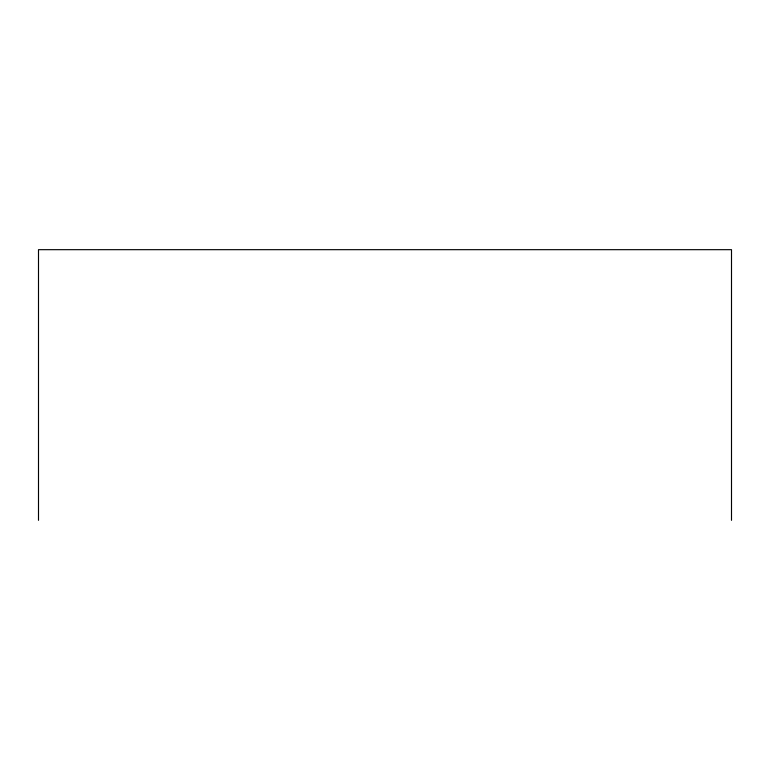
<?xml version="1.0" encoding="UTF-8"?>
<svg xmlns="http://www.w3.org/2000/svg" width="770" height="770" viewBox="0 0 770 770"><rect width="100%" height="100%" fill="white"/><g stroke="black" fill="none" stroke-linecap="round" stroke-linejoin="round"><path stroke-width="1.16" d="M731.5 520.327L731.5 249.672L38.5 249.672L38.5 520.327"/></g></svg>
